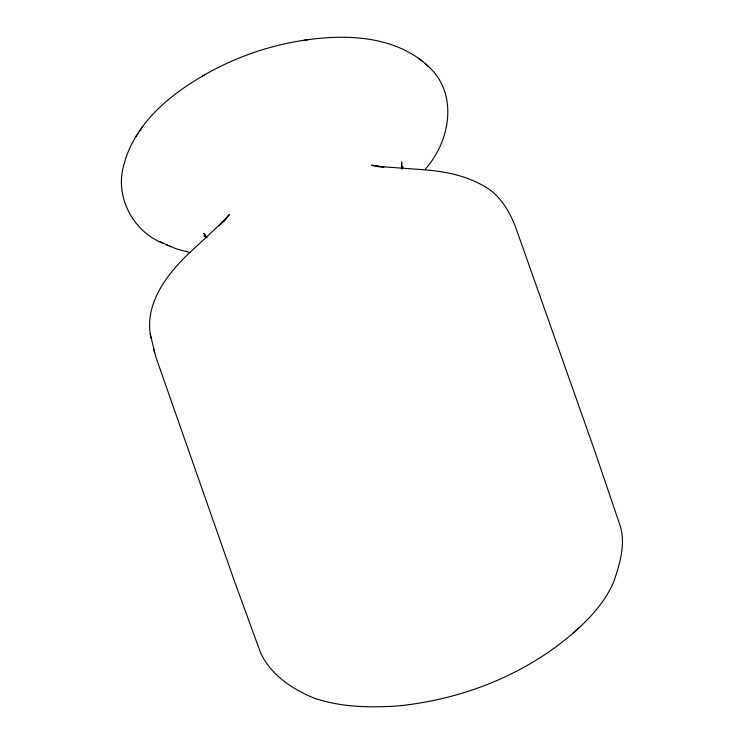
<?xml version="1.0" encoding="UTF-8"?>
<svg xmlns="http://www.w3.org/2000/svg" width="744" height="744" viewBox="0 0 744 744"><rect width="100%" height="100%" fill="white"/><g stroke="black" fill="none" stroke-linecap="round" stroke-linejoin="round"><path stroke-width="1.12" d="M401.583 167.353L401.658 161.885L401.927 168.47M402.132 168.888L402.839 166.861L402.048 168.944M204.925 74.688C169.706 94.711 134.459 123.792 123.941 164.61C114.297 196.249 133.064 232.175 163.829 243.567M135.445 137.37L138.607 132.739M139.835 130.907L142.857 126.489M223.247 221.833L229.431 214.523L219.145 225.534L226.064 218.755L191.441 251.026C167.809 272.871 143.034 304.194 151.199 338.492M425.447 168.935C450.26 141.23 458.537 94.097 428.739 66.737C395.957 35.656 346.332 33.787 304.045 40.288M573.187 632.967C589.713 618.776 604.937 602.166 613.698 581.975C619.91 563.385 626.541 542.525 619.306 523.292L594.791 451.041L515.806 227.748C509.352 210.682 499.419 193.924 482.642 185.34C465.186 175.547 445.172 171.473 425.401 169.883L377.143 166.349L383.858 167.056M578.832 628.01C529.542 673.218 464.219 699.258 398.077 705.926C370.149 707.786 341.301 707.349 314.545 698.244C292.606 689.539 270.593 674.678 260.539 652.674L234.379 581.027L156.017 357.501L150.167 333.935M201.661 76.548C234.155 57.353 270.537 44.789 307.932 39.692M383.411 166.963L371.479 165.252L378.975 166.74M190.241 252.662L175.872 248.682L159.039 241.4M166.386 244.72L170.981 246.803M418.76 58.292L422.173 61.175M425.233 63.77L428.739 66.737M205.483 235.364L203.717 233.272L206.972 237.671M153.497 348.443L154.538 353.047M206.693 237.606L203.884 235.867L206.637 237.578"/></g></svg>
